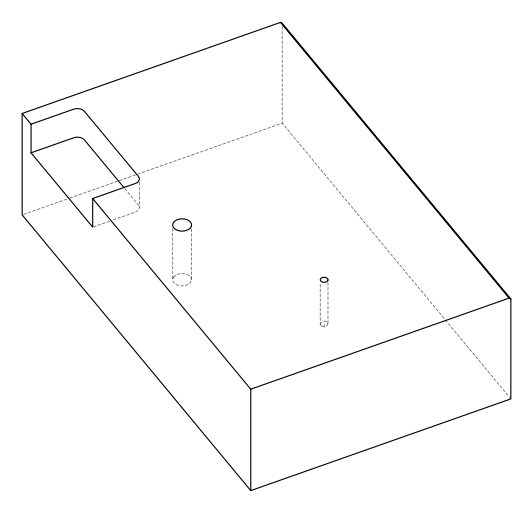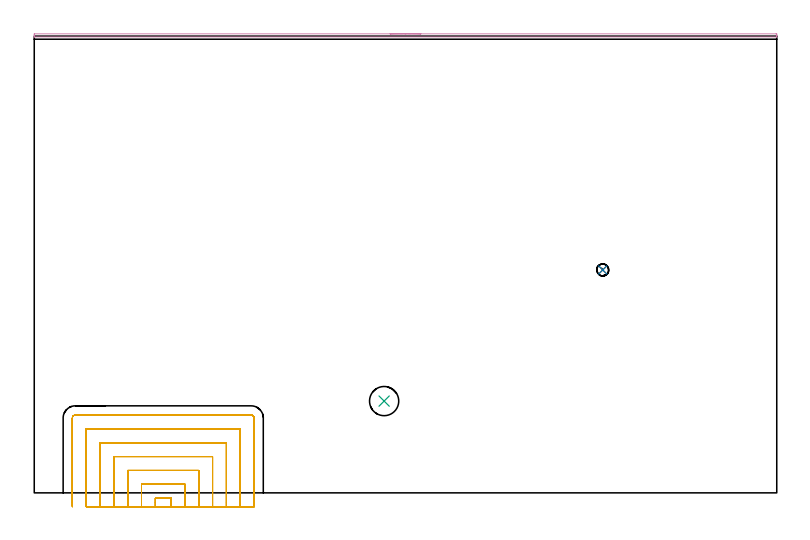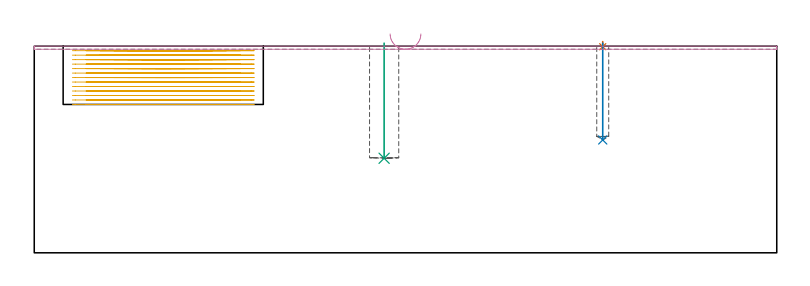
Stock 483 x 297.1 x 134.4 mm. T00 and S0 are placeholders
(PLAN: 5 operations, 4 tool changes, 49.3 min)
(1 SPOT_DRILL | STEP1POCKET | NXT0321_9005460120000 | 0.03 min | 0 mm3)
(2 DRILL_BLIND_HOLE_INTO_CENTER | STEP1POCKET | UGT0301_197 | 0.25 min | 2810 mm3)
(3 INDEXABLE_INSERT_DRILL_BLIND_HOLE_FROM_SOLID | STEP1POCKET_1 | NXT0302_009 | 0.3 min | 20564 mm3)
(4 AREA_MILL | FG_CHAMFER_SURFACE | UGT0205_001 | 4.01 min | 967 mm3)
(5 MILL_SLOT | SLOT_PARTIAL_RECTANGULAR | NXT0201_011 | Follow Part, ap 3, ae 75% | 44.71 min | 278300 mm3)
(TOOL NXT0321_9005460120000 | NC Spot Drill, 142deg, 12mm, Carbide, Uncoated | D12 PA142 FL30 Z2)
(TOOL UGT0301_197 | Twist Drill 7.8 mm | D7.8 PA118 FL73 Z2)
(TOOL NXT0302_009 | Index. Insert Drill 19mm [880-D1900L25-05] | D19 PA176 FL95 Z2)
(TOOL UGT0205_001 | Chamfer Mill 20 x 3 x 45 deg. | D20 FL50 Z2)
(TOOL NXT0201_011 | ENDMILL 12mm [2P460-1200-NA 1630] | D12 FL38 Z6)
(OP 1 SPOT_DRILL)
G17 G21 G94 G90
T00 M6
G54
G17 G0 G90 X369.8 Y145. S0 M3
G43 Z144.4 H0
G94 G81 G98 Z134.064 F250. R137.4
G80
M5
M2
(OP 2 DRILL_BLIND_HOLE_INTO_CENTER)
G17 G21 G94 G90
T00 M6
G54
G17 G0 G90 X369.8 Y145. S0 M3
G43 Z144.4 H0
G94 G81 G98 Z73.4 F250. R136.4
G80
M5
M2
(OP 3 INDEXABLE_INSERT_DRILL_BLIND_HOLE_FROM_SOLID)
G17 G21 G94 G90
T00 M6
G54
G17 G0 G90 X227.6 Y59.7 S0 M3
G43 Z144.4 H1
G94 G81 G98 Z61.5 F250. R136.4
G80
M5
M2
(OP 4 AREA_MILL)
G17 G21 G94 G90
T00 M6
G54
G17 G0 G90 X231.5 Y298.6 S1061 M3
G43 Z144.4 H0
Z142.4
G94 G1 X231.538 Z141.528 F250.
X231.652 Z140.663
X231.841 Z139.812
X232.103 Z138.98
X232.437 Z138.174
X232.84 Z137.4
X233.308 Z136.664
X233.84 Z135.972
X234.429 Z135.329
X235.072 Z134.739
X235.764 Z134.208
X236.5 Z133.74
X237.274 Z133.337
X238.08 Z133.003
X238.912 Z132.741
X239.763 Z132.552
X240.628 Z132.438
X241.5 Z132.4
X482.544
X482.823 Y298.597 Z132.403
X482.998 Y298.591 Z132.405
X483. Y298.397 Z132.6
Y298.044 Z132.951
Y297.339 Z133.66
Y297.041 Z133.959
Y296.644 Z134.347
X482.991 Y296.603 Z134.388
X482.823 Y296.6 Z134.4
X0.177
X0.01 Y296.603 Z134.388
X0.006 Y296.642 Z134.349
X0. Y297.041 Z133.959
Y297.339 Z133.66
Y298.044 Z132.951
Y298.397 Z132.6
X0.002 Y298.591 Z132.405
X0.177 Y298.6 Z132.4
X241.5
X242.372 Z132.438
X243.236 Z132.552
X244.088 Z132.741
X244.92 Z133.003
X245.726 Z133.337
X246.5 Z133.74
X247.236 Z134.208
X247.928 Z134.739
X248.571 Z135.329
X249.16 Z135.972
X249.691 Z136.664
X250.16 Z137.4
X250.563 Z138.174
X250.897 Z138.98
X251.159 Z139.812
X251.348 Z140.663
X251.462 Z141.528
X251.5 Z142.4
G0 Z144.4
M5
M2
(OP 5 MILL_SLOT)
G17 G21 G94 G90
T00 M6
G54
G17 G0 G90 X89. Y-9. S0 M3
G43 Z144.4 H1
Z131.485
G94 G1 Y-6. F250.
Y-3.4 F500.
X78.8
Y-6.
Y-9. F250.
X98.
Y-6.
Y5.6 F500.
X69.8
Y-6.
Y-9. F250.
X107.
Y-6.
Y14.6 F500.
X60.8
Y-6.
Y-9. F250.
X116.
Y-6.
Y23.6 F500.
X51.8
Y-6.
Y-9. F250.
X125.
Y-6.
Y32.6 F500.
X42.8
Y-6.
Y-9. F250.
X134.
Y-6.
Y41.6 F500.
X33.8
Y-6.
Y-9. F250.
X143.
Y-6.
Y48.7 F500.
G3 X141.1 Y50.6 R1.9
G1 X26.7
G3 X24.8 Y48.7 R1.9
G1 Y-6.
Y-9. F250.
G0 X89. Z128.569
G1 Y-6.
Y-3.4 F500.
X78.8
Y-6.
Y-9. F250.
X98.
Y-6.
Y5.6 F500.
X69.8
Y-6.
Y-9. F250.
X107.
Y-6.
Y14.6 F500.
X60.8
Y-6.
Y-9. F250.
X116.
Y-6.
Y23.6 F500.
X51.8
Y-6.
Y-9. F250.
X125.
Y-6.
Y32.6 F500.
X42.8
Y-6.
Y-9. F250.
X134.
Y-6.
Y41.6 F500.
X33.8
Y-6.
Y-9. F250.
X143.
Y-6.
Y48.7 F500.
G3 X141.1 Y50.6 R1.9
G1 X26.7
G3 X24.8 Y48.7 R1.9
G1 Y-6.
Y-9. F250.
G0 X89. Z125.654
G1 Y-6.
Y-3.4 F500.
X78.8
Y-6.
Y-9. F250.
X98.
Y-6.
Y5.6 F500.
X69.8
Y-6.
Y-9. F250.
X107.
Y-6.
Y14.6 F500.
X60.8
Y-6.
Y-9. F250.
X116.
Y-6.
Y23.6 F500.
X51.8
Y-6.
Y-9. F250.
X125.
Y-6.
Y32.6 F500.
X42.8
Y-6.
Y-9. F250.
X134.
Y-6.
Y41.6 F500.
X33.8
Y-6.
Y-9. F250.
X143.
Y-6.
Y48.7 F500.
G3 X141.1 Y50.6 R1.9
G1 X26.7
G3 X24.8 Y48.7 R1.9
G1 Y-6.
Y-9. F250.
G0 X89. Z122.738
G1 Y-6.
Y-3.4 F500.
X78.8
Y-6.
Y-9. F250.
X98.
Y-6.
Y5.6 F500.
X69.8
Y-6.
Y-9. F250.
X107.
Y-6.
Y14.6 F500.
X60.8
Y-6.
Y-9. F250.
X116.
Y-6.
Y23.6 F500.
X51.8
Y-6.
Y-9. F250.
X125.
Y-6.
Y32.6 F500.
X42.8
Y-6.
Y-9. F250.
X134.
Y-6.
Y41.6 F500.
X33.8
Y-6.
Y-9. F250.
X143.
Y-6.
Y48.7 F500.
G3 X141.1 Y50.6 R1.9
G1 X26.7
G3 X24.8 Y48.7 R1.9
G1 Y-6.
Y-9. F250.
G0 X89. Z119.823
G1 Y-6.
Y-3.4 F500.
X78.8
Y-6.
Y-9. F250.
X98.
Y-6.
Y5.6 F500.
X69.8
Y-6.
Y-9. F250.
X107.
Y-6.
Y14.6 F500.
X60.8
Y-6.
Y-9. F250.
X116.
Y-6.
Y23.6 F500.
X51.8
Y-6.
Y-9. F250.
X125.
Y-6.
Y32.6 F500.
X42.8
Y-6.
Y-9. F250.
X134.
Y-6.
Y41.6 F500.
X33.8
Y-6.
Y-9. F250.
X143.
Y-6.
Y48.7 F500.
G3 X141.1 Y50.6 R1.9
G1 X26.7
G3 X24.8 Y48.7 R1.9
G1 Y-6.
Y-9. F250.
G0 X89. Z116.908
G1 Y-6.
Y-3.4 F500.
X78.8
Y-6.
Y-9. F250.
X98.
Y-6.
Y5.6 F500.
X69.8
Y-6.
Y-9. F250.
X107.
Y-6.
Y14.6 F500.
X60.8
Y-6.
Y-9. F250.
X116.
Y-6.
Y23.6 F500.
X51.8
Y-6.
Y-9. F250.
X125.
Y-6.
Y32.6 F500.
X42.8
Y-6.
Y-9. F250.
X134.
Y-6.
Y41.6 F500.
X33.8
Y-6.
Y-9. F250.
X143.
Y-6.
Y48.7 F500.
G3 X141.1 Y50.6 R1.9
G1 X26.7
G3 X24.8 Y48.7 R1.9
G1 Y-6.
Y-9. F250.
G0 X89. Z113.992
G1 Y-6.
Y-3.4 F500.
X78.8
Y-6.
Y-9. F250.
X98.
Y-6.
Y5.6 F500.
X69.8
Y-6.
Y-9. F250.
X107.
Y-6.
Y14.6 F500.
X60.8
Y-6.
Y-9. F250.
X116.
Y-6.
Y23.6 F500.
X51.8
Y-6.
Y-9. F250.
X125.
Y-6.
Y32.6 F500.
X42.8
Y-6.
Y-9. F250.
X134.
Y-6.
Y41.6 F500.
X33.8
Y-6.
Y-9. F250.
X143.
Y-6.
Y48.7 F500.
G3 X141.1 Y50.6 R1.9
G1 X26.7
G3 X24.8 Y48.7 R1.9
G1 Y-6.
Y-9. F250.
G0 X89. Z111.077
G1 Y-6.
Y-3.4 F500.
X78.8
Y-6.
Y-9. F250.
X98.
Y-6.
Y5.6 F500.
X69.8
Y-6.
Y-9. F250.
X107.
Y-6.
Y14.6 F500.
X60.8
Y-6.
Y-9. F250.
X116.
Y-6.
Y23.6 F500.
X51.8
Y-6.
Y-9. F250.
X125.
Y-6.
Y32.6 F500.
X42.8
Y-6.
Y-9. F250.
X134.
Y-6.
Y41.6 F500.
X33.8
Y-6.
Y-9. F250.
X143.
Y-6.
Y48.7 F500.
G3 X141.1 Y50.6 R1.9
G1 X26.7
G3 X24.8 Y48.7 R1.9
G1 Y-6.
Y-9. F250.
G0 X89. Z108.162
G1 Y-6.
Y-3.4 F500.
X78.8
Y-6.
Y-9. F250.
X98.
Y-6.
Y5.6 F500.
X69.8
Y-6.
Y-9. F250.
X107.
Y-6.
Y14.6 F500.
X60.8
Y-6.
Y-9. F250.
X116.
Y-6.
Y23.6 F500.
X51.8
Y-6.
Y-9. F250.
X125.
Y-6.
Y32.6 F500.
X42.8
Y-6.
Y-9. F250.
X134.
Y-6.
Y41.6 F500.
X33.8
Y-6.
Y-9. F250.
X143.
Y-6.
Y48.7 F500.
G3 X141.1 Y50.6 R1.9
G1 X26.7
G3 X24.8 Y48.7 R1.9
G1 Y-6.
Y-9. F250.
G0 X89. Z105.246
G1 Y-6.
Y-3.4 F500.
X78.8
Y-6.
Y-9. F250.
X98.
Y-6.
Y5.6 F500.
X69.8
Y-6.
Y-9. F250.
X107.
Y-6.
Y14.6 F500.
X60.8
Y-6.
Y-9. F250.
X116.
Y-6.
Y23.6 F500.
X51.8
Y-6.
Y-9. F250.
X125.
Y-6.
Y32.6 F500.
X42.8
Y-6.
Y-9. F250.
X134.
Y-6.
Y41.6 F500.
X33.8
Y-6.
Y-9. F250.
X143.
Y-6.
Y48.7 F500.
G3 X141.1 Y50.6 R1.9
G1 X26.7
G3 X24.8 Y48.7 R1.9
G1 Y-6.
Y-9. F250.
G0 X89. Z102.331
G1 Y-6.
Y-3.4 F500.
X78.8
Y-6.
Y-9. F250.
X98.
Y-6.
Y5.6 F500.
X69.8
Y-6.
Y-9. F250.
X107.
Y-6.
Y14.6 F500.
X60.8
Y-6.
Y-9. F250.
X116.
Y-6.
Y23.6 F500.
X51.8
Y-6.
Y-9. F250.
X125.
Y-6.
Y32.6 F500.
X42.8
Y-6.
Y-9. F250.
X134.
Y-6.
Y41.6 F500.
X33.8
Y-6.
Y-9. F250.
X143.
Y-6.
Y48.7 F500.
G3 X141.1 Y50.6 R1.9
G1 X26.7
G3 X24.8 Y48.7 R1.9
G1 Y-6.
Y-9. F250.
G0 X89. Z99.415
G1 Y-6.
Y-3.4 F500.
X78.8
Y-6.
Y-9. F250.
X98.
Y-6.
Y5.6 F500.
X69.8
Y-6.
Y-9. F250.
X107.
Y-6.
Y14.6 F500.
X60.8
Y-6.
Y-9. F250.
X116.
Y-6.
Y23.6 F500.
X51.8
Y-6.
Y-9. F250.
X125.
Y-6.
Y32.6 F500.
X42.8
Y-6.
Y-9. F250.
X134.
Y-6.
Y41.6 F500.
X33.8
Y-6.
Y-9. F250.
X143.
Y-6.
Y48.7 F500.
G3 X141.1 Y50.6 R1.9
G1 X26.7
G3 X24.8 Y48.7 R1.9
G1 Y-6.
Y-9. F250.
G0 X89. Z96.5
G1 Y-6.
Y-3.4 F500.
X78.8
Y-6.
Y-9. F250.
X98.
Y-6.
Y5.6 F500.
X69.8
Y-6.
Y-9. F250.
X107.
Y-6.
Y14.6 F500.
X60.8
Y-6.
Y-9. F250.
X116.
Y-6.
Y23.6 F500.
X51.8
Y-6.
Y-9. F250.
X125.
Y-6.
Y32.6 F500.
X42.8
Y-6.
Y-9. F250.
X134.
Y-6.
Y41.6 F500.
X33.8
Y-6.
Y-9. F250.
X143.
Y-6.
Y48.7 F500.
G3 X141.1 Y50.6 R1.9
G1 X26.7
G3 X24.8 Y48.7 R1.9
G1 Y-6.
Y-9. F250.
G0 Z144.4
M5
M2
